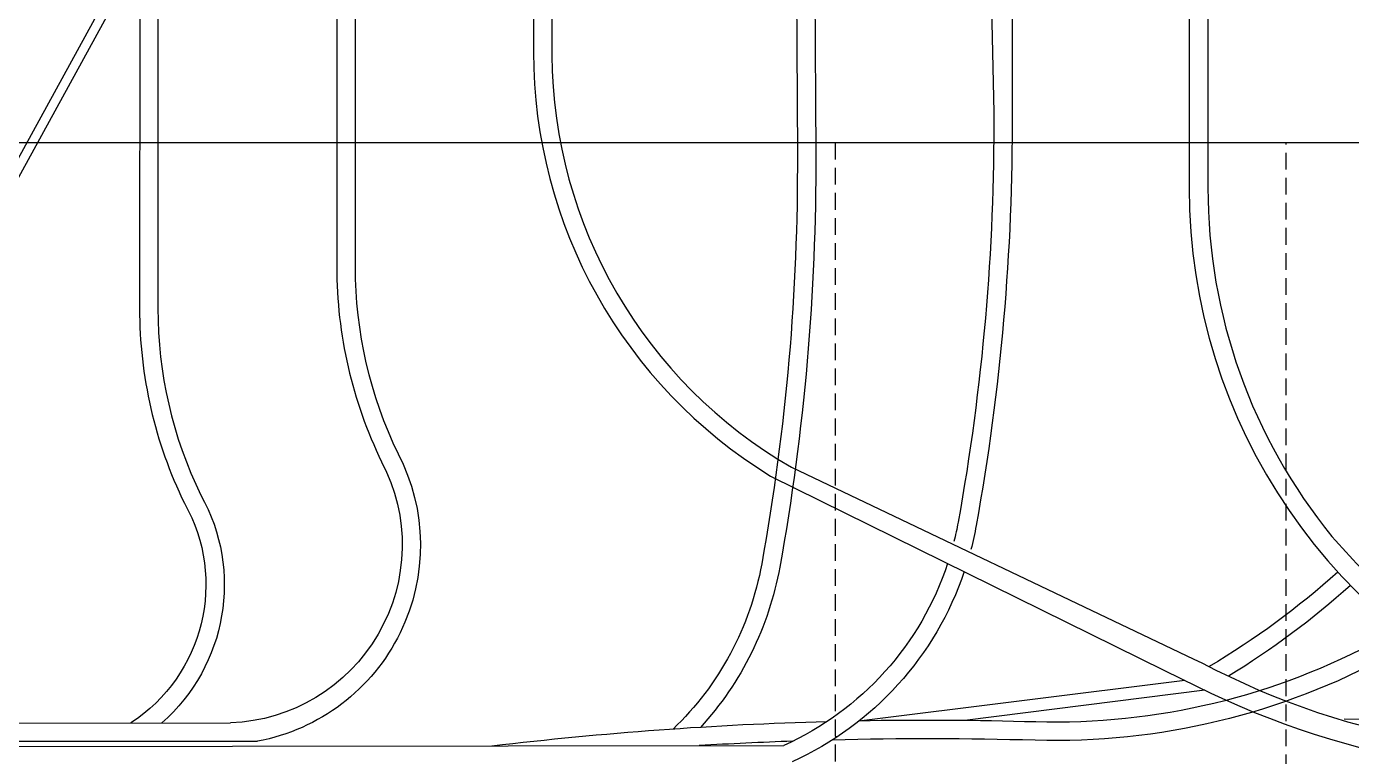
# Model space of a CAD drawing. Header units: feet. Extents: x -689 to 1837, y -511 to 1546.
# Drawn here: x 124.87 to 164.51, y 627.12 to 648.95 of the extents above; entities that cross this region are included whole.
import ezdxf

# ---------------------------------------------------------------- set-up
doc = ezdxf.new("R2010")
doc.units = ezdxf.units.FT
doc.header["$MEASUREMENT"] = 0
doc.linetypes.add('HIDDEN', pattern=[0.375, 0.25, -0.125])
for name, color, linetype in [('E-CABL-ACF', 1, 'AC_CABLE_FEEDER'), ('E-DETL-1', 7, 'Continuous'), ('E-EQPM-ENCL', 8, 'Continuous')]:
    doc.layers.add(name, color=color, linetype=linetype)
doc.styles.get("Standard").update_dxf_attribs({"font": 'arial.ttf'})
doc.linetypes.add('AC_CABLE_FEEDER', pattern='A,0.2,-0.05,0,-0.05,0.2,-0.12,["ACF",Standard,S=0.1,R=0,X=-0.05,Y=-0.05],-0.3,0.2,-0.05,0,-0.05', length=1.22)

msp = doc.modelspace()

# ---------------------------------------------------------------- linework, layer by layer
at = {"layer": 'E-CABL-ACF', "linetype": 'Continuous', "flags": 128}
for points in [[(128.26091, 649.97889), (128.25225, 640.51989, 0.11398966), (129.59418, 634.6937, -0.39729726), (127.98821, 628.12101, -3.73956699)], [(128.80105, 649.97889), (128.80105, 640.51955, 0.11398966), (130.08754, 634.93408, -0.35372265), (128.92036, 628.12196, -0.35158632)], [(134.15267, 649.97889), (134.15267, 641.76013, 0.11398966), (135.49459, 635.93394, -0.55247745), (130.97756, 628.12406)], [(134.70147, 649.97889), (134.70147, 641.75979, 0.11398966), (135.98795, 636.17432, -0.50309105), (131.78266, 627.57596)], [(140.03669, 649.97889), (140.03669, 648.1872, 0.26048728), (147.12337, 635.50747)], [(140.58496, 649.97889), (140.58496, 648.09696, 0.26626352), (147.75411, 635.76938)], [(147.90626, 649.97889), (147.93015, 645.13748, -0.04589762), (146.86371, 632.88156, -0.1581761), (144.21094, 627.93531, -0.21263192)], [(148.45507, 649.97889), (148.47895, 645.14019, -0.04589762), (147.40379, 632.78411, -0.14151334), (145.02991, 627.98895, -0.24822941)], [(153.72759, 649.97889), (153.80553, 646.38078, -0.04589762), (152.73908, 634.12485, -0.01632105), (152.61469, 633.54457)], [(154.3531, 649.97889), (154.35432, 646.38348, -0.04589762), (153.27916, 634.0274, -0.01898893), (153.1219, 633.31241)], [(159.64939, 649.97889), (159.64939, 644.12728, 0.31071096), (170.57497, 628.21228)], [(160.2116, 649.97889), (160.2116, 644.12677, 0.1730767), (163.92279, 633.69693)], [(147.75411, 635.76938), (159.78815, 630.03281), (160.02812, 629.92297, 0.16763424), (174.62289, 627.62653), (185.50402, 627.41722)], [(163.92279, 633.69693, 0.00240777), (164.76099, 632.77886, 0.12885495), (172.29695, 628.20227)], [(152.42628, 632.8922, -0.21026532), (147.52588, 627.44924)], [(152.92305, 632.64721, -0.20747393), (147.77505, 626.95961)], [(164.09701, 632.6349, -0.04945213), (160.24687, 629.80831, -0.04945213)], [(164.47341, 632.23532, -0.04601159), (160.82869, 629.51788, -0.04601159)], [(165.90557, 630.92215, -0.00609161), (165.3914, 630.63326, -0.13270847), (155.05984, 628.15037, 0.01200592), (149.77445, 628.17932)], [(166.36863, 630.55703, -0.00829532), (165.65438, 630.15157, -0.13270847), (155.04446, 627.60179, 0.01324265), (148.9764, 627.61115)], [(158.91515, 629.69205), (159.87304, 629.22272, 0.15267476), (174.62289, 626.83759), (185.53433, 626.83759)], [(148.80955, 628.15721, 0.02281692), (138.79514, 627.42559)], [(147.79446, 627.57556, 0.00612034), (144.99277, 627.44238)]]:
    msp.add_lwpolyline(points, format="xyb", dxfattribs=at)
for points in [[(147.12337, 635.50747), (158.91515, 629.69205)], [(159.52083, 629.39529), (149.77254, 628.17781)], [(160.12037, 629.10085), (152.93868, 628.19249)], [(164.29108, 628.2488), (184.89787, 628.12108)], [(122.78018, 628.11569), (130.97756, 628.12406)], [(122.78018, 627.57579), (131.78266, 627.57596)], [(122.78018, 627.41369), (147.52588, 627.44924)], [(149.12914, 627.71064), (149.06559, 627.7026)]]:
    msp.add_lwpolyline(points, dxfattribs=at)
at = {"layer": 'E-DETL-1', "color": 64, "linetype": 'Continuous', "flags": 128}
for points in [[(96.88799, 635.02859), (101.47063, 635.02859, -0.10609353), (103.26937, 634.64257), (109.28222, 631.93723, 0.10609353), (111.08096, 631.55122), (115.52065, 631.55122, 0.27392087), (118.08356, 633.06919), (128.00742, 651.17674, -0.16010926), (128.34064, 651.48837)], [(128.6048, 651.25271, 0.19859148), (128.1697, 650.90275), (118.24584, 632.79519, -0.27392087), (115.68293, 631.27723), (111.02216, 631.27723, -0.10609353), (109.22342, 631.66324), (103.21057, 634.36858, 0.10609353), (101.41183, 634.75459), (96.88799, 634.75459)]]:
    msp.add_lwpolyline(points, format="xyb", dxfattribs=at)
at = {"layer": 'E-EQPM-ENCL', "linetype": 'Continuous', "ltscale": 2, "flags": 128}
msp.add_lwpolyline([(122.28018, 645.48034), (189.31743, 645.48034)], dxfattribs=at)
at = {"layer": 'E-EQPM-ENCL', "linetype": 'HIDDEN', "ltscale": 2, "flags": 128}
for points in [[(149.06559, 645.47288), (149.06559, 626.67651)], [(162.5527, 626.67651), (162.5527, 645.47288)]]:
    msp.add_lwpolyline(points, dxfattribs=at)

doc.saveas('drawing.dxf')
